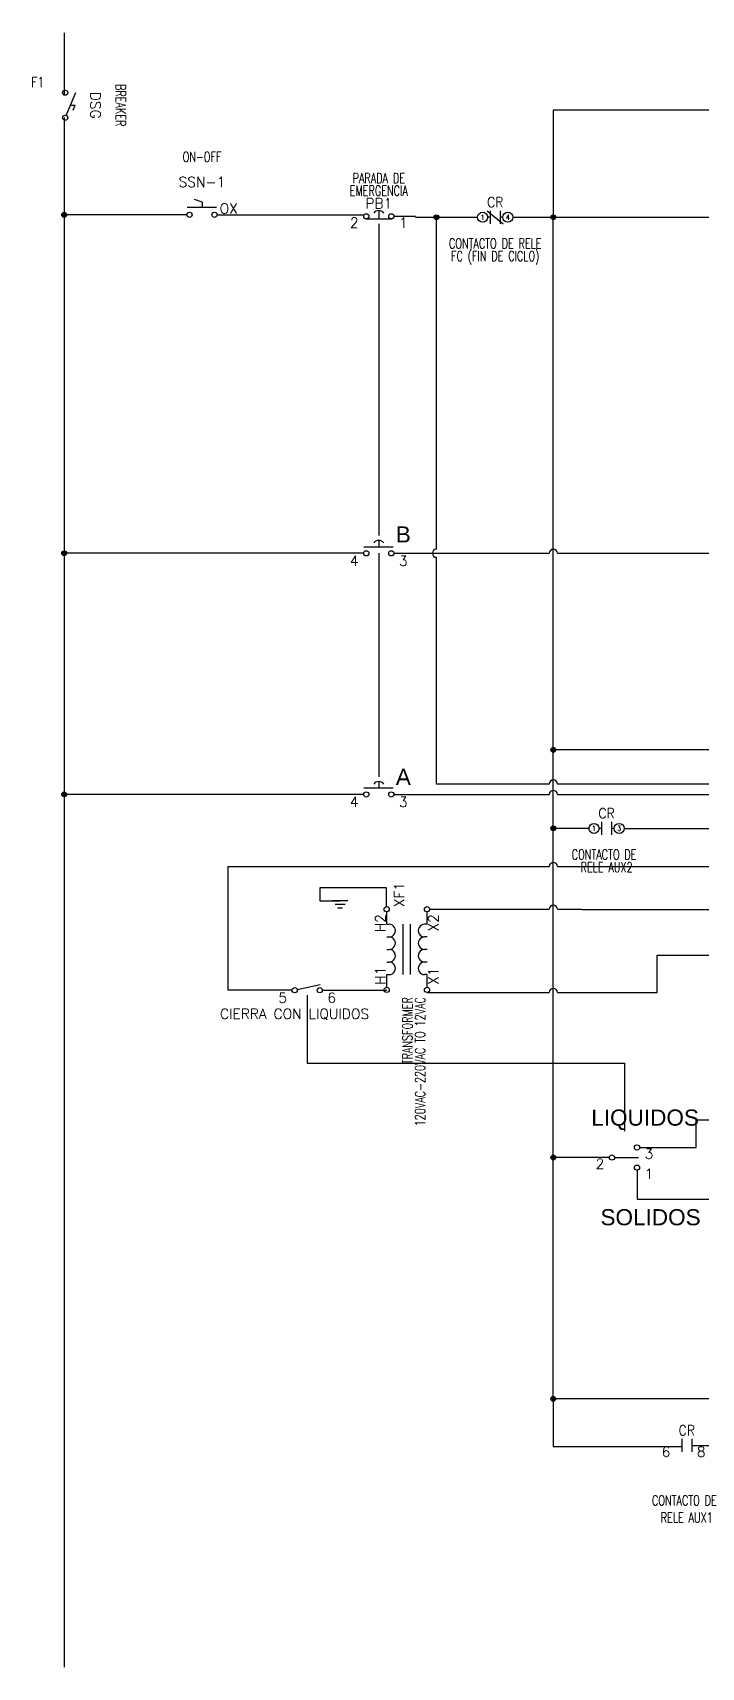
# Model space of a CAD drawing. Header units: inches. Extents: x 15.7 to 38.5, y 5.8 to 26.2.
# Drawn here: x 15.75 to 24.03, y 5.81 to 26.07 of the extents above; entities that cross this region are included whole.
import ezdxf
from ezdxf.enums import TextEntityAlignment as Align

# ---------------------------------------------------------------- set-up
doc = ezdxf.new("R2010")
doc.units = ezdxf.units.IN
doc.header["$MEASUREMENT"] = 0
for name, color, linetype in [('DESC', 150, 'Continuous'), ('DESCCHILD', 20, 'Continuous'), ('LINK', 9, 'Continuous'), ('MISC', 7, 'Continuous'), ('SYMS', 7, 'Continuous'), ('TAGS', 150, 'Continuous'), ('TERMS', 123, 'Continuous'), ('WIREFIXED', 7, 'Continuous'), ('WIRES', 7, 'Continuous')]:
    doc.layers.add(name, color=color, linetype=linetype)
doc.styles.get("Standard").update_dxf_attribs({"font": 'arial.ttf'})
doc.styles.add('WD', font='romans.shx')

# ---------------------------------------------------------------- blocks, each defined once
blk = doc.blocks.new('HSS112')
for p, q in [((-0.185, 0.094), (0.18, 0.094)), ((0, 0.156), (-0.094, 0.188)), ((0, 0.156), (0, 0.094))]:
    blk.add_line(p, q)
for centre in [(-0.155, 0), (0.155, 0)]:
    blk.add_circle(centre, 0.0322)
at = {"style": 'WD', "width": 0.7}
for tag, p in [('INST', (0, 0.982)), ('LOC', (0, 0.812)), ('DESC1', (0, 0.656)), ('DESC2', (0, 0.5)), ('XREF', (0, -0.219))]:
    blk.add_attdef(tag, text='', height=0.125, dxfattribs=at).set_placement(p, align=Align.CENTER)
at = {"style": 'WD'}
blk.add_attdef('TAG1', text='', height=0.125, dxfattribs=at).set_placement((0, 0.344), align=Align.CENTER)
at = {"style": 'WD', "width": 0.7}
blk.add_attdef('POS1', text='', height=0.125, dxfattribs=at).set_placement((-0.125, 0.188), align=Align.RIGHT)
at = {"style": 'WD'}
for tag, p, height in [('X2LINK', (0, 0.219), 0.01), ('X8LINK', (0, 0), 0.01), ('STATE', (0.219, 0.016), 0.125)]:
    blk.add_attdef(tag, p, '', height=height, dxfattribs=at)
at = {"style": 'WD', "width": 0.7}
blk.add_attdef('POS2', (0.125, 0.188), '', height=0.125, dxfattribs=at)
at = {"style": 'WD'}
for tag, p, height, flags in [('X4TERM01', (-0.188, 0), 0.0125, 1), ('X1TERM02', (0.188, 0), 0.0125, 1), ('FAMILY', (0.205, 0.152), 0.01, 9), ('CONTACT', (0.205, 0.136), 0.01, 1)]:
    blk.add_attdef(tag, p, '', height=height, dxfattribs=dict(at, flags=flags))
at = {"linetype": 'Continuous', "style": 'WD', "flags": 9}
for tag, p in [('ASSYCODE', (0.25, 0.094)), ('MFG', (0.23, 0.108)), ('CAT', (0.232, 0.121))]:
    blk.add_attdef(tag, text='', height=0.01, dxfattribs=at).set_placement(p, align=Align.CENTER)
at = {"linetype": 'Continuous', "style": 'WD', "flags": 8}
blk.add_attdef('TERM01', text='', height=0.125, dxfattribs=at).set_placement((-0.25, -0.031), align=Align.TOP_RIGHT)
blk.add_attdef('TERM02', text='', height=0.125, dxfattribs=at).set_placement((0.25, -0.031), align=Align.TOP_LEFT)
blk = doc.blocks.new('HXF1')
for p, q in [((-0.469, 0), (-0.312, 0)), ((-0.312, 0), (-0.312, -0.031)), ((-0.156, 0), (-0.156, -0.031)), ((0, 0), (0, -0.031)), ((0.156, 0), (0.156, -0.031)), ((0.312, 0), (0.467, 0)), ((0.312, 0), (0.312, -0.031)), ((-0.312, -0.203), (0.312, -0.203)), ((-0.312, -0.297), (0.312, -0.297)), ((-0.469, -0.5), (-0.312, -0.5)), ((-0.312, -0.5), (-0.312, -0.469)), ((-0.156, -0.5), (-0.156, -0.469)), ((0, -0.5), (0, -0.469)), ((0.156, -0.5), (0.156, -0.469)), ((0.312, -0.5), (0.312, -0.469)), ((0.312, -0.5), (0.467, -0.5))]:
    blk.add_line(p, q)
for centre in [(-0.501, 0), (0.499, 0), (-0.501, -0.5), (0.499, -0.5)]:
    blk.add_circle(centre, 0.0322)
for centre, start, end in [((-0.234, -0.031), 180, 0.001), ((-0.078, -0.031), 180, 0.001), ((0.078, -0.031), 180, 0.001), ((0.234, -0.031), 180, 0.001), ((-0.234, -0.469), 0.001, 180.002), ((-0.078, -0.469), 0.001, 180.002), ((0.078, -0.469), 0.001, 180.002), ((0.234, -0.469), 0.001, 180.002)]:
    blk.add_arc(centre, 0.0781, start, end)
at = {"style": 'WD', "width": 0.7}
for tag, p in [('INST', (-0.591, 0.006)), ('DESC1', (-0.591, -0.32)), ('LOC', (-0.591, -0.164)), ('DESC2', (-0.591, -0.476))]:
    blk.add_attdef(tag, text='', height=0.125, dxfattribs=at).set_placement(p, align=Align.RIGHT)
at = {"linetype": 'Continuous', "style": 'WD', "flags": 8}
for tag, p in [('TERM03', (-0.031, 0.016)), ('TERM02', (0.438, 0.016))]:
    blk.add_attdef(tag, text='', height=0.125, dxfattribs=at).set_placement(p, align=Align.RIGHT)
at = {"style": 'WD'}
for tag, p, height, flags in [('X4TERM01', (-0.533, 0), 0.0125, 1), ('X2TERM01', (-0.501, 0.032), 0.0125, 1), ('X2TERM03', (0, 0.009), 0.0125, 1), ('X2TERM02', (0.499, 0.032), 0.0125, 1), ('X1TERM02', (0.531, 0), 0.0125, 1), ('FAMILY', (0.46, -0.247), 0.01, 9), ('X4TERM04', (-0.533, -0.5), 0.0125, 1), ('X8TERM04', (-0.501, -0.532), 0.0125, 1), ('X8TERM06', (0, -0.507), 0.0125, 1), ('X8TERM05', (0.499, -0.532), 0.0125, 1), ('X1TERM05', (0.531, -0.5), 0.0125, 1)]:
    blk.add_attdef(tag, p, '', height=height, dxfattribs=dict(at, flags=flags))
at = {"linetype": 'Continuous', "style": 'WD', "flags": 8}
blk.add_attdef('TERM01', (-0.438, 0.016), '', height=0.125, dxfattribs=at)
at = {"style": 'WD'}
blk.add_attdef('TAG1', (0.524, -0.219), '', height=0.125, dxfattribs=at)
at = {"linetype": 'Continuous', "style": 'WD', "flags": 9}
for tag, p in [('ASSYCODE', (0.487, -0.313)), ('MFG', (0.484, -0.295)), ('CAT', (0.485, -0.275))]:
    blk.add_attdef(tag, text='', height=0.01, dxfattribs=at).set_placement(p, align=Align.CENTER)
at = {"style": 'WD', "width": 0.7}
blk.add_attdef('RATING1', (0.556, -0.375), '', height=0.125, dxfattribs=at)
at = {"linetype": 'Continuous', "style": 'WD', "flags": 8}
for tag, p in [('TERM06', (-0.031, -0.516)), ('TERM05', (0.438, -0.516))]:
    blk.add_attdef(tag, text='', height=0.125, dxfattribs=at).set_placement(p, align=Align.TOP_RIGHT)
blk.add_attdef('TERM04', text='', height=0.125, dxfattribs=at).set_placement((-0.438, -0.516), align=Align.TOP_LEFT)
blk = doc.blocks.new('WD_WNV')
at = {"linetype": 'Continuous', "style": 'WD', "width": 0.8}
blk.add_attdef('WIRENO', text='', height=0.125, dxfattribs=at).set_placement((-0.05, 0), align=Align.MIDDLE_RIGHT)
at = {"style": 'WD', "flags": 1}
for tag, p in [('W01USER', (-0.062, 0.094)), ('W02USER', (-0.062, 0.086)), ('W03USER', (-0.062, 0.078)), ('W04USER', (-0.062, 0.07)), ('W05USER', (-0.062, 0.062)), ('W06USER', (-0.062, 0.055)), ('W07USER', (-0.062, 0.047)), ('W08USER', (-0.062, 0.039)), ('W09USER', (-0.062, 0.031)), ('W10USER', (-0.062, 0.023))]:
    blk.add_attdef(tag, text='', height=0.005, dxfattribs=at).set_placement(p, align=Align.CENTER)
blk = doc.blocks.new('WDDOT')
for radius in [0.03, 0.0187, 0.00929]:
    blk.add_circle((0, 0), radius)
blk = doc.blocks.new('HPB12M')
for p, q in [((0, 0.074), (0, -0.031)), ((-0.156, -0.032), (0.156, -0.032))]:
    blk.add_line(p, q)
for centre in [(-0.155, 0), (0.155, 0)]:
    blk.add_circle(centre, 0.0322)
blk.add_arc((0, -0.006), 0.0781, 36.8699, 143.1301)
at = {"style": 'WD', "width": 0.7}
for tag, p in [('INST', (0, 0.738)), ('LOC', (0, 0.568)), ('DESC1', (0, 0.412)), ('DESC2', (0, 0.255)), ('XREF', (0, -0.232))]:
    blk.add_attdef(tag, text='', height=0.125, dxfattribs=at).set_placement(p, align=Align.CENTER)
at = {"style": 'WD'}
blk.add_attdef('TAG1', text='', height=0.125, dxfattribs=at).set_placement((0, 0.099), align=Align.CENTER)
for tag, p, height, flags in [('X4TERM01', (-0.188, 0), 0.0125, 1), ('FAMILY', (0.054, 0.058), 0.01, 9), ('CONTACT', (0.054, 0.042), 0.01, 9), ('X1TERM02', (0.188, 0), 0.0125, 1)]:
    blk.add_attdef(tag, p, '', height=height, dxfattribs=dict(at, flags=flags))
for tag, p in [('X2LINK', (0, 0.125)), ('X8LINK', (0, -0.094))]:
    blk.add_attdef(tag, p, '', height=0.01, dxfattribs=at)
at = {"linetype": 'Continuous', "style": 'WD', "flags": 9}
for tag, p in [('MFG', (0.076, 0)), ('CAT', (0.076, 0.017)), ('ASSYCODE', (0.076, -0.017))]:
    blk.add_attdef(tag, text='', height=0.01, dxfattribs=at).set_placement(p, align=Align.CENTER)
at = {"linetype": 'Continuous', "style": 'WD', "flags": 8}
blk.add_attdef('TERM01', text='', height=0.125, dxfattribs=at).set_placement((-0.25, -0.016), align=Align.TOP_RIGHT)
blk.add_attdef('TERM02', text='', height=0.125, dxfattribs=at).set_placement((0.25, -0.016), align=Align.TOP_LEFT)
blk = doc.blocks.new('HCR22T')
at = {"linetype": 'Continuous'}
for p, q in [((-0.1, 0.08), (0.1, -0.08)), ((-0.062, 0.08), (-0.062, -0.08)), ((0.062, 0.08), (0.062, -0.08))]:
    blk.add_line(p, q, dxfattribs=at)
for p, q in [((-0.062, 0), (-0.094, 0)), ((0.094, 0), (0.062, 0))]:
    blk.add_line(p, q)
for centre in [(-0.156, 0), (0.156, 0)]:
    blk.add_circle(centre, 0.0625)
at = {"style": 'WD'}
for tag, width, p in [('INST', 0.7, (0, 0.451)), ('LOC', 0.7, (0, 0.281)), ('TAG2', 0.9, (0, 0.125)), ('XREF', 0.7, (0, -0.235)), ('DESC1', 0.7, (0, -0.387)), ('DESC2', 0.7, (0, -0.543)), ('DESC3', 0.7, (0, -0.699))]:
    blk.add_attdef(tag, text='', height=0.125, dxfattribs=dict(at, width=width)).set_placement(p, align=Align.CENTER)
at = {"linetype": 'Continuous', "style": 'WD', "width": 0.8, "flags": 8}
for tag, p in [('TERM01', (-0.156, 0)), ('TERM02', (0.156, 0))]:
    blk.add_attdef(tag, text='', height=0.0625, dxfattribs=at).set_placement(p, align=Align.MIDDLE_CENTER)
at = {"style": 'WD'}
for tag, p, height, flags in [('X4TERM01', (-0.219, 0), 0.0125, 1), ('FAMILY', (0.097, 0.053), 0.01, 9), ('CONTACT', (0.097, 0.036), 0.01, 1), ('X1TERM02', (0.219, 0), 0.0125, 1)]:
    blk.add_attdef(tag, p, '', height=height, dxfattribs=dict(at, flags=flags))
for tag, p in [('X2LINK', (0, 0.125)), ('X8LINK', (0, -0.125))]:
    blk.add_attdef(tag, p, '', height=0.01, dxfattribs=at)
blk = doc.blocks.new('HPB11M')
for p, q in [((-0.185, 0.08), (0.18, 0.08)), ((0, 0.16), (0, 0.08))]:
    blk.add_line(p, q)
for centre in [(-0.155, 0), (0.155, 0)]:
    blk.add_circle(centre, 0.0322)
blk.add_arc((0, 0.082), 0.0781, 36.8699, 143.1301)
at = {"style": 'WD', "width": 0.7}
for tag, p in [('INST', (0, 0.826)), ('DESC1', (0, 0.5)), ('LOC', (0, 0.656)), ('DESC2', (0, 0.344)), ('XREF', (0, -0.219))]:
    blk.add_attdef(tag, text='', height=0.125, dxfattribs=at).set_placement(p, align=Align.CENTER)
at = {"style": 'WD'}
blk.add_attdef('TAG1', text='', height=0.125, dxfattribs=at).set_placement((0, 0.188), align=Align.CENTER)
for tag, p in [('X2LINK', (0, 0.219)), ('X8LINK', (0, 0))]:
    blk.add_attdef(tag, p, '', height=0.01, dxfattribs=at)
for tag, p, height, flags in [('X4TERM01', (-0.188, 0), 0.0125, 1), ('X1TERM02', (0.188, 0), 0.0125, 1), ('FAMILY', (0.205, 0.152), 0.01, 9), ('CONTACT', (0.205, 0.136), 0.01, 1)]:
    blk.add_attdef(tag, p, '', height=height, dxfattribs=dict(at, flags=flags))
at = {"linetype": 'Continuous', "style": 'WD', "flags": 9}
for tag, p in [('ASSYCODE', (0.23, 0.069)), ('MFG', (0.23, 0.089)), ('CAT', (0.23, 0.108))]:
    blk.add_attdef(tag, text='', height=0.01, dxfattribs=at).set_placement(p, align=Align.CENTER)
at = {"linetype": 'Continuous', "style": 'WD', "flags": 8}
blk.add_attdef('TERM01', text='', height=0.125, dxfattribs=at).set_placement((-0.25, -0.031), align=Align.TOP_RIGHT)
blk.add_attdef('TERM02', text='', height=0.125, dxfattribs=at).set_placement((0.25, -0.031), align=Align.TOP_LEFT)
blk = doc.blocks.new('HTG112')
blk.add_line((-0.125, 0), (0.172, 0))
for centre in [(-0.155, 0), (0.155, 0.125), (0.155, -0.125)]:
    blk.add_circle(centre, 0.0322)
at = {"style": 'WD', "width": 0.7}
for tag, p in [('INST', (0, 0.841)), ('DESC1', (0, 0.516)), ('LOC', (0, 0.672)), ('DESC2', (0, 0.359)), ('WDTAGALT', (-0.016, -0.516)), ('XREF', (0, -0.346))]:
    blk.add_attdef(tag, text='', height=0.125, dxfattribs=at).set_placement(p, align=Align.CENTER)
at = {"style": 'WD'}
blk.add_attdef('TAG1', text='', height=0.125, dxfattribs=at).set_placement((0, 0.203), align=Align.CENTER)
for tag, p in [('X2LINK', (0, 0.328)), ('X8LINK', (0, -0.062))]:
    blk.add_attdef(tag, p, '', height=0.01, dxfattribs=at)
for tag, p, height, flags in [('X4TERM01', (-0.188, 0), 0.0125, 1), ('FAMILY', (0.038, 0.037), 0.01, 9), ('CONTACT', (0.038, 0.02), 0.01, 1), ('X2TERM02', (0.156, 0.156), 0.0125, 1), ('X1TERM02', (0.188, 0.125), 0.0125, 1), ('X2TERM03', (0.156, -0.156), 0.0125, 1), ('X1TERM03', (0.188, -0.125), 0.0125, 1)]:
    blk.add_attdef(tag, p, '', height=height, dxfattribs=dict(at, flags=flags))
at = {"linetype": 'Continuous', "style": 'WD', "flags": 9}
for tag, p in [('CAT', (0.063, -0.007)), ('ASSYCODE', (0.062, -0.043)), ('MFG', (0.063, -0.027))]:
    blk.add_attdef(tag, text='', height=0.01, dxfattribs=at).set_placement(p, align=Align.CENTER)
at = {"linetype": 'Continuous', "style": 'WD', "flags": 8}
for tag, p in [('TERM02', (0.25, 0.109)), ('TERM03', (0.25, -0.141))]:
    blk.add_attdef(tag, text='', height=0.125, dxfattribs=at).set_placement(p, align=Align.TOP_LEFT)
blk.add_attdef('TERM01', text='', height=0.125, dxfattribs=at).set_placement((-0.25, -0.016), align=Align.TOP_RIGHT)
blk = doc.blocks.new('HCR21T')
for p, q in [((-0.062, 0), (-0.094, 0)), ((0.094, 0), (0.062, 0))]:
    blk.add_line(p, q)
at = {"linetype": 'Continuous'}
for p, q in [((-0.062, 0.08), (-0.062, -0.08)), ((0.062, 0.08), (0.062, -0.08))]:
    blk.add_line(p, q, dxfattribs=at)
for centre in [(-0.156, 0), (0.156, 0)]:
    blk.add_circle(centre, 0.0625)
at = {"style": 'WD'}
for tag, width, p in [('INST', 0.7, (0, 0.451)), ('LOC', 0.7, (0, 0.281)), ('TAG2', 0.9, (0, 0.125)), ('XREF', 0.7, (0, -0.235)), ('DESC1', 0.7, (0, -0.387)), ('DESC2', 0.7, (0, -0.543))]:
    blk.add_attdef(tag, text='', height=0.125, dxfattribs=dict(at, width=width)).set_placement(p, align=Align.CENTER)
at = {"linetype": 'Continuous', "style": 'WD', "width": 0.8, "flags": 8}
for tag, p in [('TERM01', (-0.156, 0)), ('TERM02', (0.156, 0))]:
    blk.add_attdef(tag, text='', height=0.0625, dxfattribs=at).set_placement(p, align=Align.MIDDLE_CENTER)
at = {"style": 'WD'}
for tag, p, height, flags in [('X4TERM01', (-0.219, 0), 0.0125, 1), ('FAMILY', (0.097, 0.053), 0.01, 9), ('CONTACT', (0.097, 0.036), 0.01, 1), ('X1TERM02', (0.219, 0), 0.0125, 1)]:
    blk.add_attdef(tag, p, '', height=height, dxfattribs=dict(at, flags=flags))
for tag, p in [('X2LINK', (0, 0.125)), ('X8LINK', (0, -0.125))]:
    blk.add_attdef(tag, p, '', height=0.01, dxfattribs=at)
blk = doc.blocks.new('HDS11')
for p, q in [((0.126, 0.013), (-0.156, 0.13)), ((0, 0.065), (0, 0.125)), ((0.062, 0.099), (0, 0.125))]:
    blk.add_line(p, q)
for centre in [(-0.155, 0), (0.155, 0)]:
    blk.add_circle(centre, 0.0322)
at = {"style": 'WD', "width": 0.7}
for tag, p in [('INST', (0, 0.951)), ('LOC', (0, 0.781)), ('DESC1', (0, 0.625)), ('DESC2', (0, 0.469)), ('RATING1', (0, 0.156)), ('XREF', (0, -0.236))]:
    blk.add_attdef(tag, text='', height=0.125, dxfattribs=at).set_placement(p, align=Align.CENTER)
at = {"style": 'WD'}
blk.add_attdef('TAG1', text='', height=0.125, dxfattribs=at).set_placement((0, 0.312), align=Align.CENTER)
for tag, p in [('X2LINK', (0, 0.438)), ('X8LINK', (0, -0.016))]:
    blk.add_attdef(tag, p, '', height=0.01, dxfattribs=at)
for tag, p, height, flags in [('X4TERM01', (-0.188, 0), 0.0125, 1), ('X1TERM02', (0.188, 0), 0.0125, 1), ('FAMILY', (0.206, 0.131), 0.01, 9), ('CONTACT', (0.206, 0.04), 0.01, 9)]:
    blk.add_attdef(tag, p, '', height=height, dxfattribs=dict(at, flags=flags))
at = {"linetype": 'Continuous', "style": 'WD', "flags": 9}
for tag, p in [('ASSYCODE', (0.219, 0.062)), ('MFG', (0.228, 0.089)), ('CAT', (0.23, 0.108))]:
    blk.add_attdef(tag, text='', height=0.01, dxfattribs=at).set_placement(p, align=Align.CENTER)
at = {"linetype": 'Continuous', "style": 'WD', "flags": 8}
blk.add_attdef('TERM01', text='', height=0.125, dxfattribs=at).set_placement((-0.25, -0.031), align=Align.TOP_RIGHT)
blk.add_attdef('TERM02', text='', height=0.125, dxfattribs=at).set_placement((0.25, -0.031), align=Align.TOP_LEFT)
blk = doc.blocks.new('HTG11')
blk.add_line((-0.124, 0.007), (0.159, 0.071))
for centre in [(-0.155, 0), (0.155, 0)]:
    blk.add_circle(centre, 0.0322)
at = {"style": 'WD', "width": 0.7}
for tag, p in [('INST', (0, 0.779)), ('LOC', (0, 0.609)), ('DESC1', (0, 0.453)), ('DESC2', (0, 0.297)), ('XREF', (0, -0.236)), ('WDTAGALT', (0, -0.391))]:
    blk.add_attdef(tag, text='', height=0.125, dxfattribs=at).set_placement(p, align=Align.CENTER)
at = {"style": 'WD'}
blk.add_attdef('TAG1', text='', height=0.125, dxfattribs=at).set_placement((0, 0.141), align=Align.CENTER)
for tag, p in [('X2LINK', (0, 0.266)), ('X8LINK', (0, -0.062))]:
    blk.add_attdef(tag, p, '', height=0.01, dxfattribs=at)
for tag, p, height, flags in [('X4TERM01', (-0.188, 0), 0.0125, 1), ('FAMILY', (0.038, 0.037), 0.01, 9), ('CONTACT', (0.038, 0.02), 0.01, 1), ('X1TERM02', (0.188, 0), 0.0125, 1)]:
    blk.add_attdef(tag, p, '', height=height, dxfattribs=dict(at, flags=flags))
at = {"linetype": 'Continuous', "style": 'WD', "flags": 9}
for tag, p in [('CAT', (0.063, -0.007)), ('ASSYCODE', (0.062, -0.043)), ('MFG', (0.063, -0.027))]:
    blk.add_attdef(tag, text='', height=0.01, dxfattribs=at).set_placement(p, align=Align.CENTER)
at = {"linetype": 'Continuous', "style": 'WD', "flags": 8}
blk.add_attdef('TERM01', text='', height=0.125, dxfattribs=at).set_placement((-0.25, -0.031), align=Align.TOP_RIGHT)
blk.add_attdef('TERM02', text='', height=0.125, dxfattribs=at).set_placement((0.25, -0.031), align=Align.TOP_LEFT)
blk = doc.blocks.new('HGND2')
for p, q in [((0, 0.09375), (0, -0.09375)), ((0.046875, 0.0625), (0.046875, -0.0625)), ((0.09375, 0.03125), (0.09375, -0.03125))]:
    blk.add_line(p, q)
at = {"style": 'WD', "flags": 1}
blk.add_attdef('X4TERM01', (0, 0), '', height=0.01, dxfattribs=at)
blk = doc.blocks.new('HCR21')
at = {"linetype": 'Continuous'}
for p, q in [((-0.062, 0.08), (-0.062, -0.08)), ((0.062, 0.08), (0.062, -0.08))]:
    blk.add_line(p, q, dxfattribs=at)
at = {"style": 'WD'}
for tag, width, p in [('INST', 0.7, (0, 0.451)), ('LOC', 0.7, (0, 0.281)), ('TAG2', 0.9, (0, 0.125)), ('XREF', 0.7, (0, -0.297)), ('DESC1', 0.7, (0, -0.449)), ('DESC2', 0.7, (0, -0.597)), ('DESC3', 0.7, (0, -0.744))]:
    blk.add_attdef(tag, text='', height=0.125, dxfattribs=dict(at, width=width)).set_placement(p, align=Align.CENTER)
for tag, p, height, flags in [('X4TERM01', (-0.062, 0), 0.0125, 1), ('X1TERM02', (0.062, 0), 0.0125, 1), ('FAMILY', (0.097, 0.053), 0.01, 9), ('CONTACT', (0.097, 0.036), 0.01, 1)]:
    blk.add_attdef(tag, p, '', height=height, dxfattribs=dict(at, flags=flags))
for tag, p in [('X2LINK', (0, 0.125)), ('X8LINK', (0, -0.125))]:
    blk.add_attdef(tag, p, '', height=0.01, dxfattribs=at)
at = {"linetype": 'Continuous', "style": 'WD', "flags": 8}
blk.add_attdef('TERM01', text='', height=0.125, dxfattribs=at).set_placement((-0.125, -0.016), align=Align.TOP_RIGHT)
blk.add_attdef('TERM02', text='', height=0.125, dxfattribs=at).set_placement((0.125, -0.016), align=Align.TOP_LEFT)

msp = doc.modelspace()

# ---------------------------------------------------------------- linework, layer by layer
at = {"layer": 'LINK'}
for points in [[(20.035, 23.702), (20.035, 19.838)], [(20.035, 19.619), (20.035, 16.849)], [(19.148, 14.141), (19.148, 13.299), (23.08, 13.299), (23.08, 12.457)]]:
    msp.add_lwpolyline(points, dxfattribs=at)
at = {"layer": 'WIRES'}
for p, q in [((16.136, 26.072), (16.136, 25.305)), ((16.136, 25.023), (16.136, 5.81)), ((24.287, 25.113), (22.198, 25.113)), ((22.198, 25.113), (22.198, 24.498)), ((22.198, 24.498), (22.198, 24.334)), ((22.198, 24.416), (22.198, 23.784)), ((17.657, 23.815), (16.136, 23.815)), ((18.032, 23.815), (19.847, 23.815)), ((20.222, 23.796), (20.491, 23.796)), ((20.491, 23.784), (21.26, 23.784)), ((20.75, 19.669), (20.75, 23.784)), ((21.697, 23.784), (25.452, 23.784)), ((22.198, 16.209), (22.198, 23.784)), ((19.847, 19.619), (16.136, 19.619)), ((20.222, 19.619), (22.148, 19.619)), ((20.75, 16.759), (20.75, 19.569)), ((22.248, 19.619), (24.154, 19.619)), ((24.154, 17.183), (22.198, 17.183)), ((19.847, 16.63), (16.136, 16.63)), ((20.222, 16.63), (22.148, 16.63)), ((22.148, 16.759), (20.75, 16.759)), ((24.154, 16.759), (22.248, 16.759)), ((22.248, 16.63), (24.154, 16.63)), ((22.198, 12.129), (22.198, 16.332)), ((22.639, 16.209), (22.198, 16.209)), ((23.077, 16.209), (23.93, 16.209)), ((23.93, 16.209), (24.154, 16.209)), ((18.17, 14.203), (18.17, 15.737)), ((18.17, 15.737), (22.148, 15.737)), ((22.248, 15.737), (24.154, 15.737)), ((20.13, 15.474), (19.306, 15.474)), ((19.306, 15.474), (19.306, 15.312)), ((20.13, 15.239), (20.13, 15.474)), ((19.306, 15.312), (19.556, 15.312)), ((20.665, 15.206), (22.148, 15.206)), ((22.248, 15.206), (22.553, 15.206)), ((22.553, 15.203), (24.154, 15.203)), ((23.485, 14.175), (23.485, 14.639)), ((23.485, 14.639), (24.154, 14.639)), ((18.961, 14.203), (18.17, 14.203)), ((19.336, 14.203), (19.718, 14.203)), ((19.718, 14.203), (20.1, 14.203)), ((20.1, 14.203), (20.133, 14.203)), ((20.633, 14.175), (22.148, 14.175)), ((22.248, 14.175), (23.485, 14.175)), ((23.97, 12.254), (23.97, 12.597)), ((23.97, 12.597), (24.677, 12.597)), ((23.267, 12.254), (23.97, 12.254)), ((22.892, 12.129), (22.198, 12.129)), ((22.198, 9.137), (22.198, 12.129)), ((23.236, 11.973), (23.236, 11.611)), ((23.236, 11.611), (24.677, 11.611)), ((22.197, 9.137), (22.197, 8.546)), ((24.632, 9.137), (22.198, 9.137)), ((22.197, 8.546), (23.789, 8.546)), ((23.914, 8.56), (24.632, 8.56))]:
    msp.add_line(p, q, dxfattribs=at)
for centre, start, end in [((20.75, 19.619), 90, 270), ((22.198, 19.619), 0, 180), ((22.198, 16.759), 0, 180), ((22.198, 16.63), 0, 180), ((22.198, 15.737), 0, 180), ((22.198, 15.206), 0, 180), ((22.198, 14.175), 0, 180)]:
    msp.add_arc(centre, 0.05, start, end, dxfattribs=at)

# ---------------------------------------------------------------- block references
at = {"layer": 'SYMS'}
ref = msp.add_blockref('HDS11', (16.149, 25.173), dxfattribs=dict(at, rotation=270))
ref.add_attrib('DESC1', 'BREAKER', dxfattribs={"layer": 'DESC', "height": 0.125, "rotation": 270, "style": 'WD', "width": 0.7}).set_placement((16.774, 25.173), align=Align.CENTER)
ref.add_attrib('TAG1', 'DSG', dxfattribs={"layer": 'TAGS', "height": 0.125, "rotation": 270, "style": 'WD'}).set_placement((16.461, 25.173), align=Align.CENTER)
ref = msp.add_blockref('HSS112', (17.844, 23.815), dxfattribs=at)
ref.add_attrib('STATE', 'OX', (18.063, 23.831), dxfattribs={"layer": 'MISC', "height": 0.125, "style": 'WD'})
ref.add_attrib('DESC1', 'ON-OFF', dxfattribs={"layer": 'DESC', "height": 0.125, "style": 'WD', "width": 0.7}).set_placement((17.844, 24.471), align=Align.CENTER)
ref.add_attrib('TAG1', 'SSN-1', dxfattribs={"layer": 'TAGS', "height": 0.125, "style": 'WD'}).set_placement((17.844, 24.159), align=Align.CENTER)
ref = msp.add_blockref('HPB12M', (20.035, 23.796), dxfattribs=at)
ref.add_attrib('TERM01', '2', dxfattribs={"layer": 'TERMS', "linetype": 'Continuous', "height": 0.125, "style": 'WD', "flags": 8}).set_placement((19.785, 23.78), align=Align.TOP_RIGHT)
ref.add_attrib('TERM02', '1', dxfattribs={"layer": 'TERMS', "linetype": 'Continuous', "height": 0.125, "style": 'WD', "flags": 8}).set_placement((20.285, 23.78), align=Align.TOP_LEFT)
ref.add_attrib('DESC2', 'EMERGENCIA', dxfattribs={"layer": 'DESC', "height": 0.125, "style": 'WD', "width": 0.7}).set_placement((20.035, 24.051), align=Align.CENTER)
ref.add_attrib('DESC1', 'PARADA DE', dxfattribs={"layer": 'DESC', "height": 0.125, "style": 'WD', "width": 0.7}).set_placement((20.035, 24.207), align=Align.CENTER)
ref.add_attrib('TAG1', 'PB1', dxfattribs={"layer": 'TAGS', "height": 0.125, "style": 'WD'}).set_placement((20.035, 23.895), align=Align.CENTER)
ref = msp.add_blockref('HCR22T', (21.478, 23.784), dxfattribs=at)
ref.add_attrib('TERM02', '4', dxfattribs={"layer": 'TERMS', "linetype": 'Continuous', "height": 0.0625, "style": 'WD', "width": 0.8, "flags": 8}).set_placement((21.635, 23.784), align=Align.MIDDLE_CENTER)
ref.add_attrib('TERM01', '1', dxfattribs={"layer": 'TERMS', "linetype": 'Continuous', "height": 0.0625, "style": 'WD', "width": 0.8, "flags": 8}).set_placement((21.322, 23.784), align=Align.MIDDLE_CENTER)
ref.add_attrib('DESC2', 'FC (FIN DE CICLO)', dxfattribs={"layer": 'DESCCHILD', "height": 0.125, "style": 'WD', "width": 0.7}).set_placement((21.478, 23.241), align=Align.CENTER)
ref.add_attrib('DESC1', 'CONTACTO DE RELE', dxfattribs={"layer": 'DESCCHILD', "height": 0.125, "style": 'WD', "width": 0.7}).set_placement((21.478, 23.397), align=Align.CENTER)
ref.add_attrib('TAG2', 'CR', dxfattribs={"layer": 'TAGS', "height": 0.125, "style": 'WD', "width": 0.9}).set_placement((21.478, 23.909), align=Align.CENTER)
for p in [(16.136, 23.815), (20.75, 23.784), (22.198, 23.784), (16.136, 19.619), (22.198, 17.183), (16.136, 16.63), (22.198, 16.209), (22.198, 12.129), (22.197, 9.137)]:
    msp.add_blockref('WDDOT', p, dxfattribs=at)
ref = msp.add_blockref('HPB11M', (20.035, 19.619), dxfattribs=at)
ref.add_attrib('TERM01', '4', dxfattribs={"layer": 'TERMS', "linetype": 'Continuous', "height": 0.125, "style": 'WD', "flags": 8}).set_placement((19.785, 19.587), align=Align.TOP_RIGHT)
ref.add_attrib('TERM02', '3', dxfattribs={"layer": 'TERMS', "linetype": 'Continuous', "height": 0.125, "style": 'WD', "flags": 8}).set_placement((20.285, 19.587), align=Align.TOP_LEFT)
ref = msp.add_blockref('HPB11M', (20.035, 16.63), dxfattribs=at)
ref.add_attrib('TERM01', '4', dxfattribs={"layer": 'TERMS', "linetype": 'Continuous', "height": 0.125, "style": 'WD', "flags": 8}).set_placement((19.785, 16.599), align=Align.TOP_RIGHT)
ref.add_attrib('TERM02', '3', dxfattribs={"layer": 'TERMS', "linetype": 'Continuous', "height": 0.125, "style": 'WD', "flags": 8}).set_placement((20.285, 16.599), align=Align.TOP_LEFT)
ref = msp.add_blockref('HCR21T', (22.858, 16.209), dxfattribs=at)
ref.add_attrib('TERM02', '3', dxfattribs={"layer": 'TERMS', "linetype": 'Continuous', "height": 0.0625, "style": 'WD', "width": 0.8, "flags": 8}).set_placement((23.014, 16.209), align=Align.MIDDLE_CENTER)
ref.add_attrib('TERM01', '1', dxfattribs={"layer": 'TERMS', "linetype": 'Continuous', "height": 0.0625, "style": 'WD', "width": 0.8, "flags": 8}).set_placement((22.702, 16.209), align=Align.MIDDLE_CENTER)
ref.add_attrib('DESC2', 'RELE AUX2', dxfattribs={"layer": 'DESCCHILD', "height": 0.125, "style": 'WD', "width": 0.7}).set_placement((22.858, 15.666), align=Align.CENTER)
ref.add_attrib('DESC1', 'CONTACTO DE ', dxfattribs={"layer": 'DESCCHILD', "height": 0.125, "style": 'WD', "width": 0.7}).set_placement((22.858, 15.822), align=Align.CENTER)
ref.add_attrib('TAG2', 'CR', dxfattribs={"layer": 'TAGS', "height": 0.125, "style": 'WD', "width": 0.9}).set_placement((22.858, 16.334), align=Align.CENTER)
ref = msp.add_blockref('HXF1', (20.133, 14.708), dxfattribs=dict(at, rotation=90))
ref.add_attrib('TERM04', 'X1', dxfattribs={"layer": 'TERMS', "linetype": 'Continuous', "height": 0.125, "rotation": 90, "style": 'WD', "flags": 8}).set_placement((20.648, 14.27), align=Align.TOP_LEFT)
ref.add_attrib('TERM05', 'X2', dxfattribs={"layer": 'TERMS', "linetype": 'Continuous', "height": 0.125, "rotation": 90, "style": 'WD', "flags": 8}).set_placement((20.648, 15.145), align=Align.TOP_RIGHT)
ref.add_attrib('TAG1', 'XF1', (20.351, 15.232), dxfattribs={"layer": 'TAGS', "height": 0.125, "rotation": 90, "style": 'WD'})
ref.add_attrib('DESC1', 'TRANSFORMER', dxfattribs={"layer": 'DESC', "height": 0.125, "rotation": 90, "style": 'WD', "width": 0.7}).set_placement((20.452, 14.117), align=Align.RIGHT)
ref.add_attrib('DESC2', '120VAC-220VAC TO 12VAC', dxfattribs={"layer": 'DESC', "height": 0.125, "rotation": 90, "style": 'WD', "width": 0.7}).set_placement((20.609, 14.117), align=Align.RIGHT)
ref.add_attrib('TERM02', 'H2', dxfattribs={"layer": 'TERMS', "linetype": 'Continuous', "height": 0.125, "rotation": 90, "style": 'WD', "flags": 8}).set_placement((20.117, 15.145), align=Align.RIGHT)
ref.add_attrib('TERM01', 'H1', (20.117, 14.27), dxfattribs={"layer": 'TERMS', "linetype": 'Continuous', "height": 0.125, "rotation": 90, "style": 'WD', "flags": 8})
at = {"layer": 'SYMS', "rotation": 270}
msp.add_blockref('HGND2', (19.556, 15.312), dxfattribs=at)
at = {"layer": 'SYMS'}
ref = msp.add_blockref('HTG11', (19.148, 14.203), dxfattribs=at)
ref.add_attrib('TERM02', '6', dxfattribs={"layer": 'TERMS', "linetype": 'Continuous', "height": 0.125, "style": 'WD', "flags": 8}).set_placement((19.398, 14.172), align=Align.TOP_LEFT)
ref.add_attrib('TERM01', '5', dxfattribs={"layer": 'TERMS', "linetype": 'Continuous', "height": 0.125, "style": 'WD', "flags": 8}).set_placement((18.898, 14.172), align=Align.TOP_RIGHT)
ref.add_attrib('TAG1', 'CIERRA CON LIQUIDOS', dxfattribs={"layer": 'TAGS', "height": 0.125, "style": 'WD'}).set_placement((18.991, 13.847), align=Align.CENTER)
ref = msp.add_blockref('HTG112', (23.08, 12.129), dxfattribs=at)
ref.add_attrib('TERM03', '1', dxfattribs={"layer": 'TERMS', "linetype": 'Continuous', "height": 0.125, "style": 'WD', "flags": 8}).set_placement((23.33, 11.988), align=Align.TOP_LEFT)
ref.add_attrib('TERM02', '3', dxfattribs={"layer": 'TERMS', "linetype": 'Continuous', "height": 0.125, "style": 'WD', "flags": 8}).set_placement((23.33, 12.238), align=Align.TOP_LEFT)
ref.add_attrib('TERM01', '2', dxfattribs={"layer": 'TERMS', "linetype": 'Continuous', "height": 0.125, "style": 'WD', "flags": 8}).set_placement((22.83, 12.113), align=Align.TOP_RIGHT)
ref = msp.add_blockref('HCR21', (23.852, 8.56), dxfattribs=at)
ref.add_attrib('TERM02', '8', dxfattribs={"layer": 'TERMS', "linetype": 'Continuous', "height": 0.125, "style": 'WD', "flags": 8}).set_placement((23.977, 8.544), align=Align.TOP_LEFT)
ref.add_attrib('TERM01', '6', dxfattribs={"layer": 'TERMS', "linetype": 'Continuous', "height": 0.125, "style": 'WD', "flags": 8}).set_placement((23.648, 8.544), align=Align.TOP_RIGHT)
ref.add_attrib('DESC2', 'RELE AUX1', dxfattribs={"layer": 'DESCCHILD', "height": 0.125, "style": 'WD', "width": 0.7}).set_placement((23.852, 7.603), align=Align.CENTER)
ref.add_attrib('DESC1', 'CONTACTO DE ', dxfattribs={"layer": 'DESCCHILD', "height": 0.125, "style": 'WD', "width": 0.7}).set_placement((23.852, 7.816), align=Align.CENTER)
ref.add_attrib('TAG2', 'CR', dxfattribs={"layer": 'TAGS', "height": 0.125, "style": 'WD', "width": 0.9}).set_placement((23.852, 8.685), align=Align.CENTER)
at = {"layer": 'WIREFIXED'}
ref = msp.add_blockref('WD_WNV', (16.136, 21.608), dxfattribs=at)
ref.add_attrib('WIRENOF', 'F1', dxfattribs={"linetype": 'Continuous', "height": 0.125, "style": 'WD', "width": 0.8}).set_placement((15.891, 25.46), align=Align.MIDDLE_RIGHT)

# ---------------------------------------------------------------- texts
at = {"char_height": 0.2, "attachment_point": 1}
for s, insert in [('B', (20.246, 19.953)), ('A', (20.246, 16.948)), ('LIQUIDOS', (22.668, 12.724))]:
    msp.add_mtext(s, dxfattribs=dict(at, insert=insert))
at = {"insert": (22.782, 11.489), "char_height": 0.2, "attachment_point": 1}
msp.add_mtext_dynamic_manual_height_columns('SOLIDOS', width=0.01135, gutter_width=1, heights=[0], dxfattribs=at)

doc.saveas('drawing.dxf')
